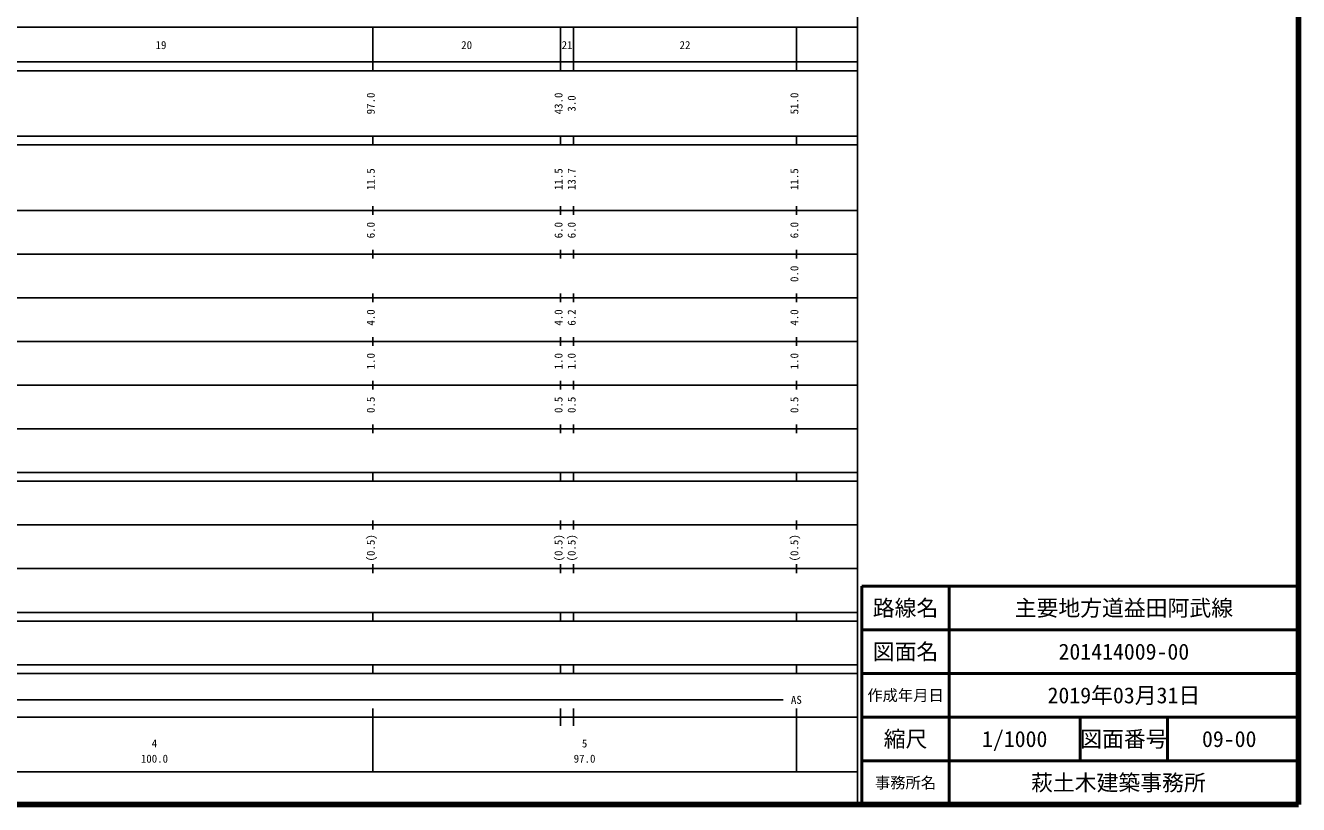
# Model space of a CAD drawing. Units: millimetres on the paper, enlarged 1000 times. Extents: x 40000 to 680000, y 20000 to 380000.
# Drawn here: x 388465 to 680000, y 20000 to 198357 of the extents above; entities that cross this region are included whole.
import ezdxf
from ezdxf.enums import TextEntityAlignment as Align

# ---------------------------------------------------------------- set-up
doc = ezdxf.new("R2010")
doc.units = ezdxf.units.MM
doc.header["$LTSCALE"] = 1000
for name, color, linetype, lineweight in [('M-TTL', 2, 'Continuous', 140), ('M-TTL-BAND', 7, 'Continuous', 25), ('M-TTL-FRAM', 2, 'Continuous', 50), ('M-TTL-LINE', 7, 'Continuous', 50), ('M-TTL-TXT', 7, 'Continuous', 13)]:
    doc.layers.add(name, color=color, linetype=linetype, lineweight=lineweight)
doc.styles.add('ＭＳ ゴシック', font='')
doc.styles.get('ＭＳ ゴシック').set_extended_font_data('MS Gothic')

msp = doc.modelspace()

# ---------------------------------------------------------------- linework, layer by layer
at = {"layer": 'M-TTL'}
for p, q in [((680000, 20000), (680000, 380000)), ((40000, 20000), (680000, 20000))]:
    msp.add_line(p, q, dxfattribs=at)
at = {"layer": 'M-TTL-BAND'}
for p, q in [((579000, 20000), (579000, 370000)), ((68000, 198000), (579000, 198000)), ((468000, 188000), (468000, 198000)), ((511000, 188000), (511000, 198000)), ((514000, 188000), (514000, 198000)), ((565000, 188000), (565000, 198000)), ((40000, 190000), (579000, 190000)), ((40000, 188000), (579000, 188000)), ((40000, 173000), (579000, 173000)), ((468000, 171000), (468000, 173000)), ((511000, 171000), (511000, 173000)), ((514000, 171000), (514000, 173000)), ((565000, 171000), (565000, 173000)), ((40000, 171000), (579000, 171000)), ((40000, 156000), (579000, 156000)), ((468000, 155000), (468000, 157000)), ((511000, 155000), (511000, 157000)), ((514000, 155000), (514000, 157000)), ((565000, 155000), (565000, 157000)), ((46000, 146000), (579000, 146000)), ((468000, 145000), (468000, 147000)), ((511000, 145000), (511000, 147000)), ((514000, 145000), (514000, 147000)), ((565000, 145000), (565000, 147000)), ((52000, 136000), (579000, 136000)), ((468000, 135000), (468000, 137000)), ((511000, 135000), (511000, 137000)), ((514000, 135000), (514000, 137000)), ((565000, 135000), (565000, 137000)), ((46000, 126000), (579000, 126000)), ((468000, 125000), (468000, 127000)), ((511000, 125000), (511000, 127000)), ((514000, 125000), (514000, 127000)), ((565000, 125000), (565000, 127000)), ((468000, 115000), (468000, 117000)), ((511000, 115000), (511000, 117000)), ((514000, 115000), (514000, 117000)), ((565000, 115000), (565000, 117000)), ((52000, 116000), (579000, 116000)), ((46000, 106000), (579000, 106000)), ((468000, 105000), (468000, 107000)), ((511000, 105000), (511000, 107000)), ((514000, 105000), (514000, 107000)), ((565000, 105000), (565000, 107000)), ((40000, 96000), (579000, 96000)), ((40000, 94000), (579000, 94000)), ((468000, 94000), (468000, 96000)), ((511000, 94000), (511000, 96000)), ((514000, 94000), (514000, 96000)), ((565000, 94000), (565000, 96000)), ((468000, 83000), (468000, 85000)), ((511000, 83000), (511000, 85000)), ((514000, 83000), (514000, 85000)), ((565000, 83000), (565000, 85000)), ((49000, 84000), (579000, 84000)), ((40000, 74000), (579000, 74000)), ((468000, 73000), (468000, 75000)), ((511000, 73000), (511000, 75000)), ((514000, 73000), (514000, 75000)), ((565000, 73000), (565000, 75000)), ((40000, 64000), (579000, 64000)), ((40000, 62000), (579000, 62000)), ((468000, 62000), (468000, 64000)), ((511000, 62000), (511000, 64000)), ((514000, 62000), (514000, 64000)), ((565000, 62000), (565000, 64000)), ((40000, 52000), (579000, 52000)), ((40000, 50000), (579000, 50000)), ((468000, 50000), (468000, 52000)), ((511000, 50000), (511000, 52000)), ((514000, 50000), (514000, 52000)), ((565000, 50000), (565000, 52000)), ((71000, 44000), (562000, 44000)), ((468000, 27500), (468000, 42000)), ((511000, 38000), (511000, 42000)), ((514000, 38000), (514000, 42000)), ((565000, 27500), (565000, 42000)), ((40000, 40000), (579000, 40000)), ((68000, 27500), (579000, 27500))]:
    msp.add_line(p, q, dxfattribs=at)
at = {"layer": 'M-TTL-FRAM'}
for p, q in [((680000, 70000), (580000, 70000)), ((580000, 70000), (580000, 20000))]:
    msp.add_line(p, q, dxfattribs=at)
at = {"layer": 'M-TTL-LINE'}
for p, q in [((600000, 70000), (600000, 20000)), ((680000, 60000), (580000, 60000)), ((680000, 50000), (580000, 50000)), ((680000, 40000), (580000, 40000)), ((630000, 40000), (630000, 30000)), ((650000, 40000), (650000, 30000)), ((680000, 30000), (580000, 30000))]:
    msp.add_line(p, q, dxfattribs=at)

# ---------------------------------------------------------------- texts
at = {"layer": 'M-TTL-BAND', "style": 'ＭＳ ゴシック'}
for s, p in [('19', (419500, 192405)), ('20', (489500, 192405)), ('21', (512500, 192405)), ('22', (539500, 192405)), ('AS', (565000, 42500)), ('4', (418000, 32523)), ('5', (516500, 32523)), ('100.0', (418000, 29033)), ('97.0', (516500, 29033))]:
    msp.add_text(s, height=1833, dxfattribs=at).set_placement(p, align=Align.BOTTOM_CENTER)
for s, p in [('97.0', (469000, 180500)), ('43.0', (512000, 180500)), ('3.0', (515000, 180500)), ('51.0', (566000, 180500)), ('11.5', (469000, 163174)), ('11.5', (512000, 163174)), ('13.7', (515000, 163174)), ('11.5', (566000, 163174)), ('6.0', (469000, 151500)), ('6.0', (512000, 151500)), ('6.0', (515000, 151500)), ('6.0', (566000, 151500)), ('0.0', (566000, 141500)), ('4.0', (469000, 131500)), ('4.0', (512000, 131500)), ('6.2', (515000, 131500)), ('4.0', (566000, 131500)), ('1.0', (469000, 121500)), ('1.0', (512000, 121500)), ('1.0', (515000, 121500)), ('1.0', (566000, 121500)), ('0.5', (469000, 111500)), ('0.5', (512000, 111500)), ('0.5', (515000, 111500)), ('0.5', (566000, 111500)), ('(0.5)', (469000, 78764)), ('(0.5)', (512000, 78764)), ('(0.5)', (515000, 78764)), ('(0.5)', (566000, 78764))]:
    msp.add_text(s, height=1833, rotation=90, dxfattribs=at).set_placement(p, align=Align.BOTTOM_CENTER)
at = {"layer": 'M-TTL-TXT', "style": 'ＭＳ ゴシック'}
for s, height, p in [('路線名', 3666, (590000, 65000)), ('路線名', 3666, (590000, 65000)), ('主要地方道益田阿武線', 3666, (640000, 65000)), ('図面名', 3666, (590000, 55000)), ('図面名', 3666, (590000, 55000)), ('201414009-00', 3666, (640000, 55000)), ('作成年月日', 2566, (590000, 45000)), ('作成年月日', 2566, (590000, 45000)), ('2019年03月31日', 3666, (640000, 45000)), ('縮尺', 3666, (590000, 35000)), ('縮尺', 3666, (590000, 35000)), ('1/1000', 3666, (615000, 35000)), ('図面番号', 3666, (640000, 35000)), ('図面番号', 3666, (640000, 35000)), ('09-00', 3666, (664125, 35000)), ('事務所名', 2566, (590000, 25000)), ('事務所名', 2566, (590000, 25000)), ('萩土木建築事務所 ', 3666, (640000, 25000))]:
    msp.add_text(s, height=height, dxfattribs=at).set_placement(p, align=Align.MIDDLE_CENTER)

doc.saveas('drawing.dxf')
